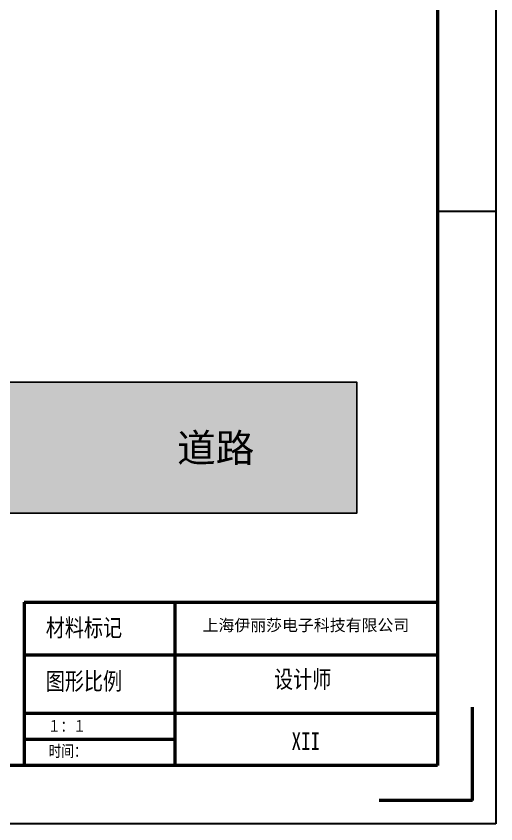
# Model space of a CAD drawing. Header units: millimetres. Extents: x 3806 to 246873, y -8027 to 78401.
# Drawn here: x 212998 to 246873, y -8027 to 48972 of the extents above; entities that cross this region are included whole.
import ezdxf

# ---------------------------------------------------------------- set-up
doc = ezdxf.new("R2010")
doc.units = ezdxf.units.MM
doc.header["$LTSCALE"] = 20
for name, color, linetype, lineweight in [('总内框线', 7, 'Continuous', 50), ('总外框线', 7, 'Continuous', 30), ('标注层', 3, 'Continuous', 25)]:
    doc.layers.add(name, color=color, linetype=linetype, lineweight=lineweight)
doc.styles.get("Standard").update_dxf_attribs({"font": 'arial.ttf', "height": 2000})
doc.styles.add('陈杰（2）', font='gbenor.shx', dxfattribs={"width": 0.8, "bigfont": 'gbcbig.shx'})

# ---------------------------------------------------------------- blocks, each defined once
blk = doc.blocks.new('frame')
for p, q in [((3547.38, 2600.39), (3547.38, 2544.39)), ((3476.47, 2572.39), (3476.47, 2544.39)), ((3476.47, 2572.39), (3547.38, 2572.39)), ((3502.37, 2544.39), (3502.37, 2572.39)), ((3476.47, 2563.39), (3547.38, 2563.39)), ((3476.47, 2553.39), (3547.38, 2553.39)), ((3476.47, 2548.89), (3502.37, 2548.89)), ((3547.38, 2544.39), (3367.38, 2544.39))]:
    blk.add_line(p, q)
at = {"layer": '总内框线'}
for p, q in [((3547.38, 2734.39), (3547.38, 2544.39)), ((3553.38, 2538.39), (3553.38, 2554.39)), ((3547.38, 2544.39), (3270.38, 2544.39)), ((3553.38, 2538.39), (3537.38, 2538.39))]:
    blk.add_line(p, q, dxfattribs=at)
at = {"layer": '总外框线'}
for p, q in [((3557.38, 2744.39), (3557.38, 2534.39)), ((3557.38, 2639.39), (3547.38, 2639.39)), ((3557.38, 2534.39), (3260.38, 2534.39))]:
    blk.add_line(p, q, dxfattribs=at)
at = {"width": 46.5096, "attachment_point": 1, "style": '陈杰（2）'}
for s, insert, char_height in [('{\\fSimSun|b0|i0|c134|p2;材料标记}', (3480.16, 2569.52), 3), ('{\\fSimSun|b0|i0|c134|p2;图形比例}', (3480.16, 2560.35), 3), ('{\\fSimSun|b0|i0|c134|p2;设计师}', (3519.33, 2560.68), 3), ('{\\fSimSun|b0|i0|c134|p2;１：１}', (3480.52, 2552.18), 2), ('{\\fSimSun|b0|i0|c134|p2;XII}', (3522.33, 2550.07), 3), ('{\\fSimSun|b0|i0|c134|p2;时间：}', (3480.64, 2547.87), 2)]:
    blk.add_mtext(s, dxfattribs=dict(at, insert=insert, char_height=char_height))
at = {"layer": '标注层', "insert": (3524.79, 2568.34), "char_height": 2, "attachment_point": 5, "rotation": 0.0309}
blk.add_mtext('上海伊丽莎电子科技有限公司', dxfattribs=at)

msp = doc.modelspace()

# ---------------------------------------------------------------- hatches: boundary and pattern name
h = msp.add_hatch()
h.set_pattern_fill('GRAVEL', color=9, scale=100)
h.paths.add_polyline_path([(237063.315, 13905.616), (237063.315, 23138.753), (207856.182, 23138.753), (207856.182, 20638.753), (207806.182, 20638.753, -0.414213562), (205306.182, 23138.753, -0.414213562), (202806.182, 20638.753), (202756.182, 20638.753), (202756.182, 23138.753), (133425.001, 23138.753), (133425.001, 13905.616)])
h.paths.add_polyline_path([(179480.33, 19684.218), (188249.77, 19684.218), (188249.77, 23805.637), (179480.33, 23805.637)], flags=9)
h.paths.add_polyline_path([(223761.33, 16678.882), (230482.001, 16678.882), (230482.001, 20539.217), (223761.33, 20539.217)], flags=24)
h.paths.add_polyline_path([(180356.387, 16678.882), (187077.057, 16678.882), (187077.057, 20539.217), (180356.387, 20539.217)], flags=24)
h.paths.add_polyline_path([(139951.311, 16678.882), (146671.982, 16678.882), (146671.982, 20539.217), (139951.311, 20539.217)], flags=24)
h.paths.add_polyline_path([(202388.187, 14169.672), (208178.69, 14169.672), (208178.69, 19960.175), (202388.187, 19960.175)], flags=24)

# ---------------------------------------------------------------- linework, layer by layer
msp.add_lwpolyline([(133425.001, 13905.616), (237063.315, 13905.616), (237063.315, 23138.753), (133425.001, 23138.753)], close=True)

# ---------------------------------------------------------------- block references
at = {"layer": '总内框线', "xscale": 411.5600886349919, "yscale": 411.5600886349919, "zscale": 411.5600886349919}
msp.add_blockref('frame', (-1217204.707, -1051079.871), dxfattribs=at)

# ---------------------------------------------------------------- texts
at = {"insert": (224361.889, 17290.614), "char_height": 2000, "attachment_point": 7}
msp.add_mtext_dynamic_manual_height_columns('{\\fSimSun|b0|i0|c134|p2;道路}', width=6269.91108, gutter_width=3000, heights=[0], dxfattribs=at)

doc.saveas('drawing.dxf')
